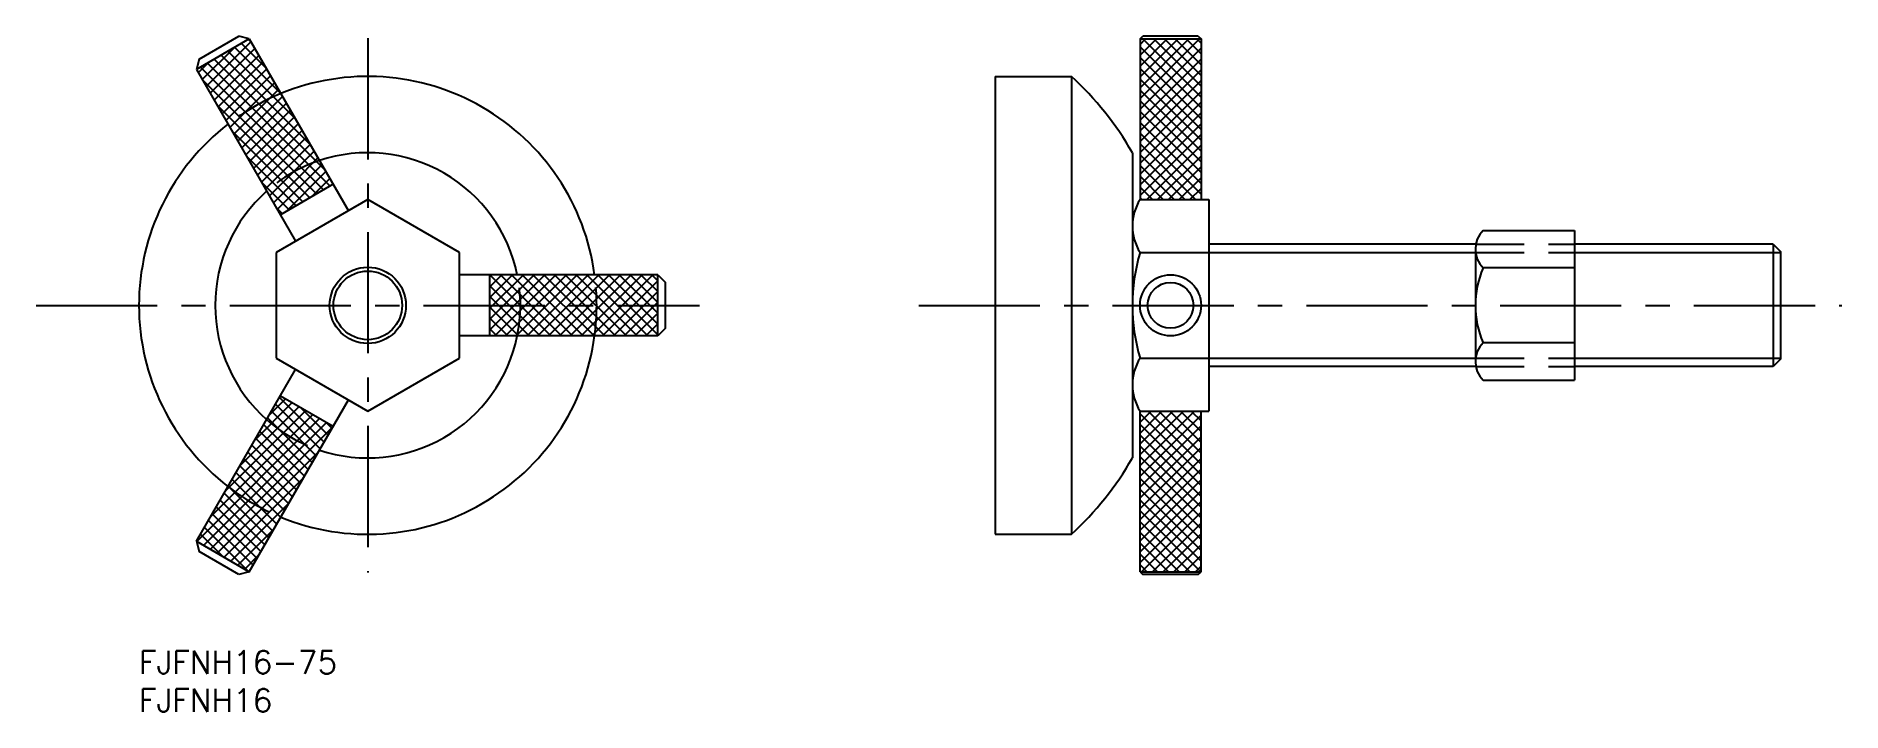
# Model space of a CAD drawing. Extents: x -13 to 223, y -8 to 81.
import ezdxf

# ---------------------------------------------------------------- set-up
doc = ezdxf.new("R2010")
doc.units = 0
doc.header["$LTSCALE"] = 0.5
doc.linetypes.add('CENTER', pattern=[50.8, 31.75, -6.35, 6.35, -6.35])
doc.linetypes.add('DASHED', pattern=[19.05, 12.7, -6.35])
for name, color, linetype in [('MSM_CENTER', 1, 'CENTER'), ('MSM_CONTINUOUS', 7, 'CONTINUOUS'), ('MSM_DASHED', 4, 'DASHED'), ('MSM_NARROW', 5, 'CONTINUOUS'), ('MSM_PART_NUMBER', 7, 'CONTINUOUS')]:
    doc.layers.add(name, color=color, linetype=linetype)
doc.styles.get("Standard").update_dxf_attribs({"font": 'txt.shx', "height": 3, "bigfont": 'bigfont.shx'})

msp = doc.modelspace()

# ---------------------------------------------------------------- linework, layer by layer
at = {"layer": 'MSM_CENTER'}
for p, q in [((30, 80.27), (30, 10.27)), ((-13.48, 45.27), (73.48, 45.27)), ((102.22, 45.27), (223.22, 45.27))]:
    msp.add_line(p, q, dxfattribs=at)
at = {"layer": 'MSM_CONTINUOUS'}
for p, q in [((7.9, 77.55), (13.1, 80.55)), ((14.46, 80.18), (13.1, 80.55)), ((131.22, 80.18), (131.58, 80.55)), ((138.85, 80.55), (131.58, 80.55)), ((138.85, 80.55), (139.22, 80.18)), ((14.46, 80.18), (7.54, 76.18)), ((14.35, 80.12), (14.72, 79.75)), ((14.46, 80.18), (27.46, 57.67)), ((131.22, 80.18), (139.22, 80.18)), ((131.22, 80.18), (131.22, 59.13)), ((139.22, 80.18), (139.22, 59.13)), ((7.9, 77.55), (7.54, 76.18)), ((7.54, 76.18), (20.54, 53.67)), ((112.22, 75.27), (112.22, 15.27)), ((112.22, 75.27), (122.22, 75.27)), ((122.22, 75.27), (122.22, 15.27)), ((130.22, 65.27), (130.22, 25.27)), ((25.46, 61.13), (18.54, 57.13)), ((30, 59.13), (18, 52.2)), ((42, 52.2), (30, 59.13)), ((131.22, 59.13), (140.22, 59.13)), ((140.22, 59.13), (140.22, 31.42)), ((176.18, 55.09), (188.18, 55.09)), ((188.18, 55.09), (188.18, 35.46)), ((18, 52.2), (18, 38.35)), ((42, 38.35), (42, 52.2)), ((131.22, 52.2), (140.22, 52.2)), ((175.24, 53.27), (140.22, 53.27)), ((175.18, 52.64), (175.18, 37.91)), ((214.22, 53.27), (188.18, 53.27)), ((214.22, 53.27), (215.22, 52.27)), ((214.22, 53.27), (214.22, 37.27)), ((215.22, 38.27), (215.22, 52.27)), ((188.18, 50.18), (176.18, 50.18)), ((68, 49.27), (42, 49.27)), ((46, 41.27), (46, 49.27)), ((68, 41.27), (68, 49.27)), ((68, 49.27), (69, 48.27)), ((69, 42.27), (69, 48.27)), ((68, 41.27), (42, 41.27)), ((69, 42.27), (68, 41.27)), ((188.18, 40.37), (176.18, 40.37)), ((18, 38.35), (30, 31.42)), ((30, 31.42), (42, 38.35)), ((131.22, 38.35), (140.22, 38.35)), ((215.22, 38.27), (214.22, 37.27)), ((7.54, 14.37), (20.54, 36.88)), ((175.18, 37.27), (140.22, 37.27)), ((214.22, 37.27), (188.18, 37.27)), ((18.54, 33.42), (25.46, 29.42)), ((176.18, 35.46), (188.18, 35.46)), ((14.46, 10.37), (27.46, 32.88)), ((131.22, 31.42), (140.22, 31.42)), ((131.22, 31.37), (131.27, 31.42)), ((131.22, 10.37), (131.22, 31.42)), ((139.22, 10.37), (139.22, 31.42)), ((7.54, 14.37), (14.46, 10.37)), ((7.54, 14.37), (7.9, 13)), ((7.55, 14.39), (7.61, 14.32)), ((112.22, 15.27), (122.22, 15.27)), ((13.1, 10), (7.9, 13)), ((14.46, 10.37), (13.1, 10)), ((131.22, 10.37), (139.22, 10.37)), ((131.22, 10.37), (131.58, 10)), ((138.85, 10), (131.58, 10)), ((138.85, 10), (139.22, 10.37))]:
    msp.add_line(p, q, dxfattribs=at)
for centre, radius in [((30, 45.27), 5), ((30, 45.27), 4.5), ((135.22, 45.27), 4), ((135.22, 45.27), 3)]:
    msp.add_circle(centre, radius, dxfattribs=at)
for centre, radius, start, end in [((30, 45.27), 30, 7.6623, 112.3377), ((94.4, 44.82), 41.25, 29.7298, 47.5898), ((30, 45.27), 30, 127.6623, 232.3377), ((30, 45.27), 20, 11.537, 108.463), ((30, 45.27), 20, 131.537, 228.463), ((136.72, 55.67), 6.5, 147.7958, 212.2042), ((178.69, 52.64), 3.51, 135.6541, 224.3459), ((154.72, 45.27), 24.5, 163.5736, 196.4264), ((187.72, 45.27), 12.54, 156.965, 203.035), ((30, 45.27), 30, 247.6623, 352.3377), ((30, 45.27), 20, 251.537, 348.463), ((178.69, 37.91), 3.51, 135.6541, 224.3459), ((136.72, 34.88), 6.5, 147.7958, 212.2042), ((94.4, 45.73), 41.25, 312.4102, 330.2702)]:
    msp.add_arc(centre, radius, start, end, dxfattribs=at)
at = {"layer": 'MSM_DASHED'}
for p, q in [((175.24, 53.27), (188.18, 53.27)), ((175.24, 52.19), (188.18, 52.19)), ((175.24, 38.36), (188.18, 38.36)), ((175.24, 37.27), (188.18, 37.27))]:
    msp.add_line(p, q, dxfattribs=at)
for radius, start, end in [(30, 112.3377, 127.6623), (20, 108.463, 131.537), (20, 348.3848, 11.537), (30, 352.3377, 7.6623), (20, 228.463, 251.537), (30, 232.3377, 247.653)]:
    msp.add_arc((30, 45.27), radius, start, end, dxfattribs=at)
at = {"layer": 'MSM_NARROW'}
for p, q in [((8.3, 74.86), (12.47, 79.03)), ((8.82, 73.97), (14.67, 79.82)), ((9.33, 73.07), (15.19, 78.93)), ((11.66, 78.56), (20.51, 69.71)), ((12.55, 79.08), (18.58, 73.05)), ((13.45, 79.6), (16.65, 76.4)), ((131.22, 72.38), (139.02, 80.18)), ((131.22, 73.79), (137.61, 80.18)), ((131.22, 75.21), (136.2, 80.18)), ((131.22, 76.62), (134.78, 80.18)), ((131.22, 78.04), (133.37, 80.18)), ((131.22, 79.45), (131.95, 80.18)), ((131.22, 79.15), (139.22, 71.15)), ((131.22, 70.96), (139.22, 78.96)), ((131.6, 80.18), (139.22, 72.56)), ((133.01, 80.18), (139.22, 73.98)), ((134.42, 80.18), (139.22, 75.39)), ((135.84, 80.18), (139.22, 76.8)), ((137.25, 80.18), (139.22, 78.22)), ((138.67, 80.18), (139.22, 79.63)), ((7.78, 75.76), (9.12, 77.1)), ((8.07, 76.49), (24.18, 60.39)), ((8.97, 77.01), (25.07, 60.91)), ((9.85, 72.17), (15.71, 78.03)), ((9.86, 77.53), (24.38, 63.02)), ((10.37, 71.28), (16.23, 77.13)), ((10.76, 78.05), (22.44, 66.36)), ((10.89, 70.38), (16.74, 76.24)), ((131.22, 77.73), (139.22, 69.73)), ((131.22, 69.55), (139.22, 77.55)), ((131.22, 76.32), (139.22, 68.32)), ((131.22, 68.14), (139.22, 76.14)), ((8.32, 74.83), (23.28, 59.87)), ((11.4, 69.48), (17.26, 75.34)), ((11.92, 68.59), (17.78, 74.44)), ((12.44, 67.69), (18.3, 73.55)), ((131.22, 74.9), (139.22, 66.9)), ((131.22, 66.72), (139.22, 74.72)), ((131.22, 73.49), (139.22, 65.49)), ((10.25, 71.49), (22.38, 59.35)), ((12.96, 66.79), (18.81, 72.65)), ((13.48, 65.9), (19.33, 71.75)), ((131.22, 65.31), (139.22, 73.31)), ((131.22, 72.08), (139.22, 64.08)), ((131.22, 63.89), (139.22, 71.89)), ((13.99, 65), (19.85, 70.86)), ((14.51, 64.1), (20.37, 69.96)), ((15.03, 63.21), (20.88, 69.06)), ((131.22, 70.66), (139.22, 62.66)), ((131.22, 62.48), (139.22, 70.48)), ((131.22, 69.25), (139.22, 61.25)), ((131.22, 61.06), (139.22, 69.06)), ((12.18, 68.14), (21.49, 58.83)), ((15.55, 62.31), (21.4, 68.17)), ((16.06, 61.41), (21.92, 67.27)), ((16.58, 60.52), (22.44, 66.37)), ((131.22, 67.83), (139.22, 59.83)), ((131.22, 59.65), (139.22, 67.65)), ((131.22, 66.42), (138.51, 59.13)), ((14.11, 64.8), (20.59, 58.32)), ((17.1, 59.62), (22.96, 65.48)), ((17.62, 58.72), (23.47, 64.58)), ((131.22, 65.01), (137.09, 59.13)), ((132.11, 59.13), (139.22, 66.24)), ((133.53, 59.13), (139.22, 64.82)), ((18.13, 57.83), (23.99, 63.68)), ((19.28, 57.56), (24.51, 62.79)), ((22.63, 59.49), (25.03, 61.89)), ((131.22, 63.59), (135.68, 59.13)), ((131.22, 62.18), (134.26, 59.13)), ((134.94, 59.13), (139.22, 63.41)), ((136.36, 59.13), (139.22, 61.99)), ((16.04, 61.45), (19.69, 57.8)), ((131.22, 60.76), (132.85, 59.13)), ((131.22, 59.35), (131.44, 59.13)), ((137.77, 59.13), (139.22, 60.58)), ((17.97, 58.1), (18.8, 57.28)), ((139.18, 59.13), (139.22, 59.17)), ((140.22, 52.19), (175.18, 52.19)), ((188.18, 52.19), (215.22, 52.19)), ((46, 42.06), (53.22, 49.27)), ((46, 43.47), (51.8, 49.27)), ((46, 44.89), (50.39, 49.27)), ((46, 46.3), (48.97, 49.27)), ((46, 47.71), (47.56, 49.27)), ((46, 49.13), (46.15, 49.27)), ((46, 49.27), (53.99, 41.27)), ((46, 47.85), (52.58, 41.27)), ((46.63, 41.27), (54.63, 49.27)), ((47.41, 49.27), (55.41, 41.27)), ((48.05, 41.27), (56.05, 49.27)), ((48.82, 49.27), (56.82, 41.27)), ((49.46, 41.27), (57.46, 49.27)), ((50.24, 49.27), (58.24, 41.27)), ((50.87, 41.27), (58.87, 49.27)), ((51.65, 49.27), (59.65, 41.27)), ((52.29, 41.27), (60.29, 49.27)), ((53.06, 49.27), (61.06, 41.27)), ((53.7, 41.27), (61.7, 49.27)), ((54.48, 49.27), (62.48, 41.27)), ((55.12, 41.27), (63.12, 49.27)), ((55.89, 49.27), (63.89, 41.27)), ((56.53, 41.27), (64.53, 49.27)), ((57.31, 49.27), (65.31, 41.27)), ((57.95, 41.27), (65.95, 49.27)), ((58.72, 49.27), (66.72, 41.27)), ((59.36, 41.27), (67.36, 49.27)), ((60.13, 49.27), (68, 41.41)), ((60.77, 41.27), (68, 48.5)), ((61.55, 49.27), (68, 42.82)), ((62.96, 49.27), (68, 44.24)), ((64.38, 49.27), (68, 45.65)), ((65.79, 49.27), (68, 47.07)), ((67.21, 49.27), (68, 48.48)), ((46, 46.44), (51.16, 41.27)), ((46, 45.02), (49.75, 41.27)), ((62.19, 41.27), (68, 47.09)), ((63.6, 41.27), (68, 45.67)), ((46, 43.61), (48.34, 41.27)), ((65.02, 41.27), (68, 44.26)), ((66.43, 41.27), (68, 42.84)), ((46, 42.2), (46.92, 41.27)), ((67.85, 41.27), (68, 41.43)), ((140.22, 38.36), (175.18, 38.36)), ((188.18, 38.36), (215.22, 38.36)), ((18.42, 33.21), (24.27, 27.36)), ((9.37, 17.55), (22.79, 30.96)), ((11.31, 20.9), (21.89, 31.48)), ((13.24, 24.24), (20.99, 32)), ((15.17, 27.59), (20.1, 32.52)), ((17.1, 30.93), (19.2, 33.03)), ((17.38, 31.42), (23.24, 25.56)), ((17.9, 32.32), (23.76, 26.46)), ((21.12, 31.93), (24.79, 28.25)), ((131.22, 24.3), (138.34, 31.42)), ((131.22, 25.71), (136.93, 31.42)), ((131.22, 27.12), (135.51, 31.42)), ((131.22, 28.54), (134.1, 31.42)), ((131.22, 29.95), (132.69, 31.42)), ((131.22, 31.06), (139.22, 23.06)), ((131.22, 22.88), (139.22, 30.88)), ((132.28, 31.42), (139.22, 24.48)), ((133.69, 31.42), (139.22, 25.89)), ((135.11, 31.42), (139.22, 27.31)), ((136.52, 31.42), (139.22, 28.72)), ((137.94, 31.42), (139.22, 30.14)), ((7.58, 14.34), (23.68, 30.45)), ((8.48, 13.82), (24.58, 29.93)), ((9.37, 13.31), (25.43, 29.37)), ((15.83, 28.73), (21.69, 22.87)), ((16.35, 29.63), (22.2, 23.77)), ((16.86, 30.52), (22.72, 24.67)), ((24.46, 30), (25.31, 29.15)), ((131.22, 29.65), (139.22, 21.65)), ((131.22, 21.47), (139.22, 29.47)), ((14.28, 26.04), (20.13, 20.18)), ((14.79, 26.94), (20.65, 21.08)), ((15.31, 27.83), (21.17, 21.98)), ((131.22, 28.24), (139.22, 20.24)), ((131.22, 20.05), (139.22, 28.05)), ((131.22, 26.82), (139.22, 18.82)), ((131.22, 18.64), (139.22, 26.64)), ((10.27, 12.79), (23.5, 26.02)), ((13.24, 24.25), (19.1, 18.39)), ((13.76, 25.14), (19.62, 19.29)), ((131.22, 25.41), (139.22, 17.41)), ((131.22, 17.22), (139.22, 25.22)), ((131.22, 23.99), (139.22, 15.99)), ((131.22, 15.81), (139.22, 23.81)), ((11.17, 12.27), (21.57, 22.68)), ((11.69, 21.56), (17.54, 15.7)), ((12.21, 22.45), (18.06, 16.6)), ((12.72, 23.35), (18.58, 17.49)), ((131.22, 22.58), (139.22, 14.58)), ((131.22, 14.4), (139.22, 22.4)), ((10.65, 19.76), (16.51, 13.91)), ((11.17, 20.66), (17.03, 14.81)), ((12.06, 11.75), (19.64, 19.33)), ((131.22, 21.16), (139.22, 13.16)), ((131.22, 12.98), (139.22, 20.98)), ((131.22, 19.75), (139.22, 11.75)), ((131.22, 11.57), (139.22, 19.57)), ((9.1, 17.08), (14.96, 11.22)), ((9.62, 17.97), (15.47, 12.12)), ((10.14, 18.87), (15.99, 13.01)), ((131.22, 18.34), (139.19, 10.37)), ((131.22, 16.92), (137.77, 10.37)), ((131.43, 10.37), (139.22, 18.15)), ((132.85, 10.37), (139.22, 16.74)), ((8.06, 15.28), (10.95, 12.39)), ((8.58, 16.18), (14.3, 10.46)), ((12.96, 11.24), (17.71, 15.98)), ((131.22, 15.51), (136.36, 10.37)), ((134.26, 10.37), (139.22, 15.32)), ((13.86, 10.72), (15.78, 12.64)), ((131.22, 14.09), (134.95, 10.37)), ((131.22, 12.68), (133.53, 10.37)), ((135.67, 10.37), (139.22, 13.91)), ((137.09, 10.37), (139.22, 12.5)), ((131.22, 11.27), (132.12, 10.37)), ((138.5, 10.37), (139.22, 11.08))]:
    msp.add_line(p, q, dxfattribs=at)

# ---------------------------------------------------------------- texts
at = {"layer": 'MSM_PART_NUMBER'}
for s, p in [('FJFNH16-75', (0, -3)), ('FJFNH16', (0, -8))]:
    msp.add_text(s, height=3, dxfattribs=at).set_placement(p)

doc.saveas('drawing.dxf')
